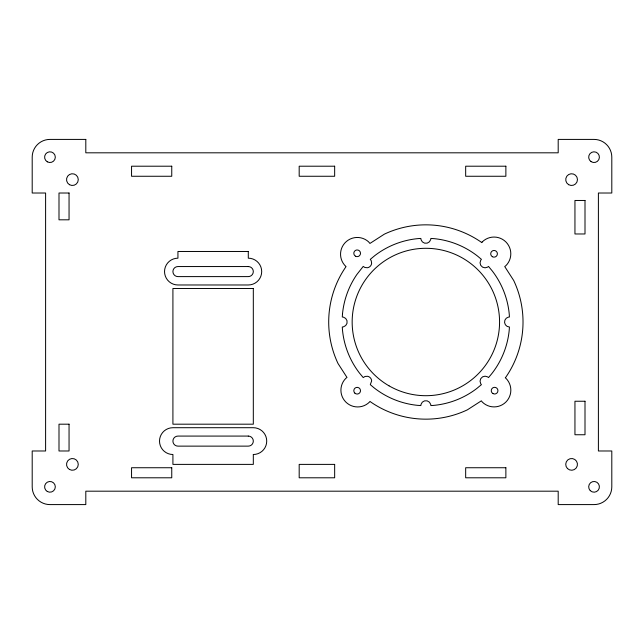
<?xml version="1.0" encoding="UTF-8"?>
<svg xmlns="http://www.w3.org/2000/svg" width="644" height="644" viewBox="0 0 644 644"><rect width="100%" height="100%" fill="white"/><g stroke="black" fill="none" stroke-linecap="round" stroke-linejoin="round"><path stroke-width="0.97" d="M253.317 454.503L253.317 464.388L172.914 464.388L172.914 454.503A13.403 13.403 0 0 1 159.511 441.1A13.403 13.403 0 0 1 172.914 427.705L253.317 427.705A13.403 13.403 0 0 1 266.721 441.1A13.403 13.403 0 0 1 253.317 454.503M342.519 313.652L342.286 316.993L343.445 317.146A5.023 5.023 0 0 1 343.445 326.854L342.294 327.007L342.431 329.414A83.76 83.76 0 0 0 359.392 372.965L363.232 377.585L365.043 376.45L367.635 376.289A5.023 5.023 0 0 1 371.66 380.902L370.284 384.653L374.148 387.889A83.76 83.76 0 0 0 417.505 405.342L420.854 405.567L421.007 404.416A5.023 5.023 0 0 1 430.715 404.416L430.868 405.567L433.275 405.43A83.76 83.76 0 0 0 476.818 388.469L481.422 384.645L480.722 383.727A5.023 5.023 0 0 1 487.589 376.861L488.514 377.577L491.75 373.705A83.76 83.76 0 0 0 509.203 330.348L509.444 327.023A5.023 5.023 0 0 1 508.406 317.114L509.428 317.009L509.291 314.586A83.76 83.76 0 0 0 492.33 271.035L488.506 266.431L487.589 267.139A5.023 5.023 0 0 1 480.722 260.273L481.43 259.347L477.566 256.111A83.76 83.76 0 0 0 434.209 238.658L430.86 238.433L430.731 239.52A5.023 5.023 0 0 1 421.023 239.64L420.846 238.433L418.447 238.57A83.76 83.76 0 0 0 374.897 255.531L370.284 259.363L371.218 260.707L371.644 263.275A5.023 5.023 0 0 1 367.458 267.743L364.874 267.485L363.224 266.407L356.848 274.529A83.76 83.76 0 0 0 342.519 313.652M482.211 241.959L481.712 242.611L481.173 242.128A97.155 97.155 0 0 0 384.347 234.158L369.938 243.44L368.553 241.806A16.752 16.752 0 0 0 344.886 242.957A16.752 16.752 0 0 0 346.045 266.616L345.989 266.68A97.155 97.155 0 0 0 338.019 363.514L346.995 377.448L345.82 378.35A16.752 16.752 0 0 0 345.82 402.041A16.752 16.752 0 0 0 369.511 402.041L370.01 401.389L370.542 401.872A97.155 97.155 0 0 0 467.375 409.842L481.35 400.834L482.243 402.001A16.752 16.752 0 0 0 505.934 402.001A16.752 16.752 0 0 0 505.934 378.31L505.282 377.811L505.733 377.32A97.155 97.155 0 0 0 513.703 280.486L504.727 266.552L505.902 265.65A16.752 16.752 0 0 0 505.902 241.959A16.752 16.752 0 0 0 482.211 241.959M85.805 139.41L49.958 139.41A17.758 17.758 0 0 0 32.2 157.168L32.2 193.015L45.603 193.015L45.603 450.985L32.2 450.985L32.2 486.832A17.758 17.758 0 0 0 49.958 504.59L85.805 504.59L85.805 491.187L558.195 491.187L558.195 504.59L594.042 504.59A17.758 17.758 0 0 0 611.8 486.832L611.8 450.985L598.397 450.985L598.397 193.015L611.8 193.015L611.8 157.168A17.758 17.758 0 0 0 594.042 139.41L558.195 139.41L558.195 152.813L85.805 152.813L85.805 139.41M171.755 166.208L131.553 166.208L131.553 176.263L171.755 176.263L171.755 166.208M334.655 166.208L299.186 166.208L299.186 176.263L334.655 176.263L334.655 166.208M505.87 166.208L465.668 166.208L465.668 176.263L505.87 176.263L505.87 166.208M69.053 193.015L58.998 193.015L58.998 219.813L69.053 219.813L69.053 193.015M585.002 200.469L574.947 200.469L574.947 233.973L585.002 233.973L585.002 200.469M248.294 251.474L177.937 251.474L177.937 258.18A13.403 13.403 0 0 0 164.534 271.575A13.403 13.403 0 0 0 177.937 284.978L248.294 284.978A13.403 13.403 0 0 0 261.697 271.575A13.403 13.403 0 0 0 248.294 258.18L248.294 251.474M248.294 266.552L177.937 266.552A5.023 5.023 0 0 0 172.914 271.575A5.023 5.023 0 0 0 177.937 276.606L248.294 276.606A5.023 5.023 0 0 0 253.317 271.575A5.023 5.023 0 0 0 248.294 266.552M253.317 288.496L172.914 288.496L172.914 424.187L253.317 424.187L253.317 288.496M585.002 401.244L574.947 401.244L574.947 434.748L585.002 434.748L585.002 401.244M69.053 424.187L58.998 424.187L58.998 450.985L69.053 450.985L69.053 424.187M248.294 436.077L177.937 436.077A5.023 5.023 0 0 0 172.914 441.1A5.023 5.023 0 0 0 177.937 446.131L248.294 446.131A5.023 5.023 0 0 0 253.317 441.1A5.023 5.023 0 0 0 248.294 436.077M334.655 464.388L299.186 464.388L299.186 477.792L334.655 477.792L334.655 464.388M171.755 467.737L131.553 467.737L131.553 477.792L171.755 477.792L171.755 467.737M505.87 467.737L465.668 467.737L465.668 477.792L505.87 477.792L505.87 467.737M354.788 393.073A3.349 3.349 0 0 0 360.39 391.568A3.349 3.349 0 0 0 356.293 387.463A3.349 3.349 0 0 0 354.788 393.073M492.926 393.565A3.349 3.349 0 0 0 497.949 390.658A3.349 3.349 0 0 0 492.926 387.76A3.349 3.349 0 0 0 492.926 393.565M355.48 256.199A3.349 3.349 0 0 0 360.511 253.301A3.349 3.349 0 0 0 355.48 250.395A3.349 3.349 0 0 0 355.48 256.199M492.378 256.706A3.349 3.349 0 0 0 497.401 253.808A3.349 3.349 0 0 0 492.378 250.902A3.349 3.349 0 0 0 492.378 256.706M389.008 385.828A73.706 73.706 0 0 0 499.567 322A73.706 73.706 0 0 0 389.008 258.172A73.706 73.706 0 0 0 389.008 385.828M591.047 161.612A5.361 5.361 0 0 0 599.387 157.538A5.361 5.361 0 0 0 591.699 152.346A5.361 5.361 0 0 0 591.047 161.612M590.25 490.623A5.361 5.361 0 0 0 599.218 488.224A5.361 5.361 0 0 0 592.657 481.656A5.361 5.361 0 0 0 590.25 490.623M47.278 161.805A5.361 5.361 0 0 0 55.32 157.168A5.361 5.361 0 0 0 47.278 152.523A5.361 5.361 0 0 0 47.278 161.805M47.278 491.477A5.361 5.361 0 0 0 55.32 486.832A5.361 5.361 0 0 0 47.278 482.195A5.361 5.361 0 0 0 47.278 491.477M69.472 184.691A5.86 5.86 0 0 0 78.27 179.612A5.86 5.86 0 0 0 69.472 174.532A5.86 5.86 0 0 0 69.472 184.691M568.668 184.691A5.86 5.86 0 0 0 577.459 179.612A5.86 5.86 0 0 0 568.668 174.532A5.86 5.86 0 0 0 568.668 184.691M69.472 469.468A5.86 5.86 0 0 0 78.27 464.388A5.86 5.86 0 0 0 69.472 459.309A5.86 5.86 0 0 0 69.472 469.468M567.453 468.534A5.86 5.86 0 0 0 577.257 465.902A5.86 5.86 0 0 0 570.077 458.721A5.86 5.86 0 0 0 567.453 468.534"/></g></svg>
